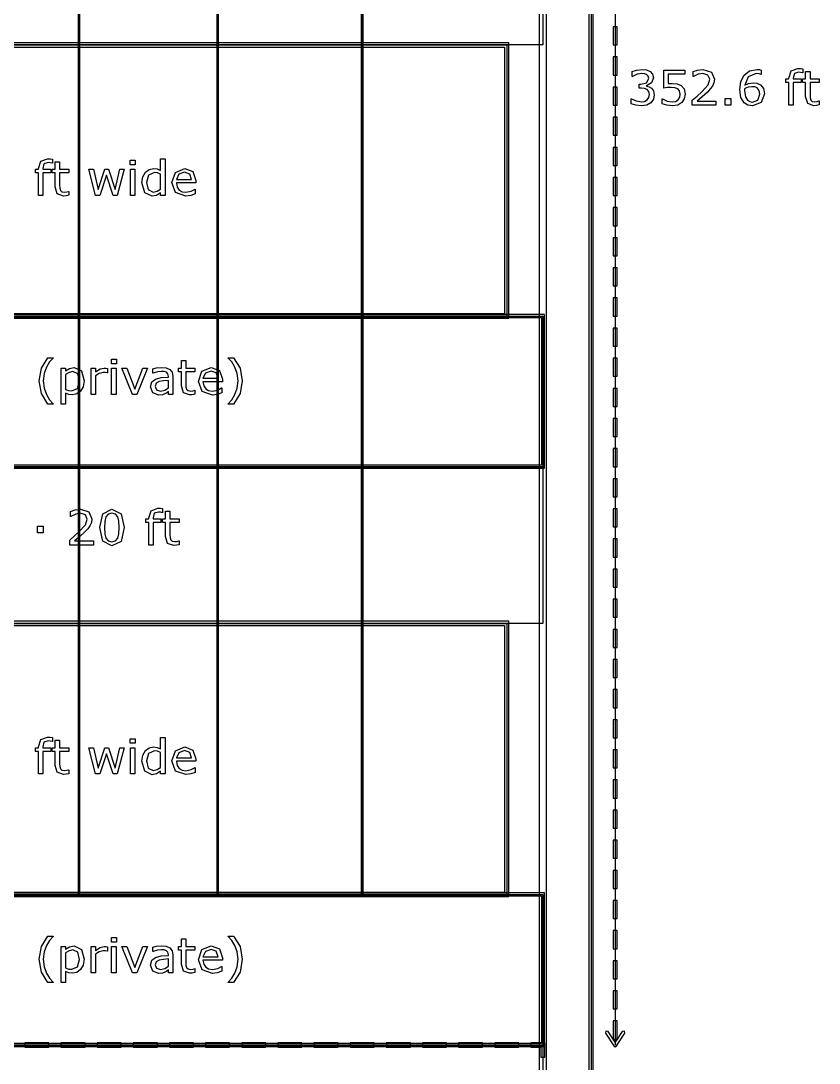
# Model space of a CAD drawing. Header units: inches. Extents: x -33163 to 19162, y -8858 to 30669.
# Drawn here: x 14553 to 15793, y 26496 to 28114 of the extents above; entities that cross this region are included whole.
import ezdxf

# ---------------------------------------------------------------- set-up
doc = ezdxf.new("R2010")
doc.units = ezdxf.units.IN
doc.layers.add('Layer 1', color=7, linetype='Continuous')

msp = doc.modelspace()

# ---------------------------------------------------------------- linework, layer by layer
at = {"layer": 'Layer 1', "color": 7}
for points in [[(13262.91845, 30121.78038), (13262.91845, 25891.78038), (15369.49595, 25891.78038), (15369.49595, 30121.78038), (13262.91845, 30121.78038)], [(13274.13626, 30110.56258), (15358.27807, 30110.56258), (15358.27807, 25902.99825), (13274.13626, 25902.99825), (13274.13626, 30110.56258)], [(15435.45093, 30116.17148), (15435.45093, 25897.38932), (15441.99164, 25897.38932), (15441.99164, 30116.17148), (15435.45093, 30116.17148)], [(14642.20033, 29872.96009), (14642.20033, 26757.98346), (14645.01393, 26757.98346), (14645.01393, 29872.96009), (14642.20033, 29872.96009)], [(14857.34886, 29872.96009), (14857.34886, 26757.98346), (14860.16247, 26757.98346), (14860.16247, 29872.96009), (14857.34886, 29872.96009)], [(15081.85168, 29872.96009), (15081.85168, 26757.98346), (15084.66529, 26757.98346), (15084.66529, 29872.96009), (15081.85168, 29872.96009)], [(13324.65306, 28076.93753), (15307.76131, 28076.93753), (15307.76131, 27655.99474), (13324.65306, 27655.99474), (13324.65306, 28076.93753)], [(13327.92342, 28073.66717), (15304.49095, 28073.66717), (15304.49095, 27659.2651), (13327.92342, 27659.2651), (13327.92342, 28073.66717)], [(13268.52736, 27655.99474), (15363.88701, 27655.99474), (15363.88701, 27422.13764), (13268.52736, 27422.13764), (13268.52736, 27655.99474)], [(13270.86594, 27653.65616), (15361.54843, 27653.65616), (15361.54843, 27424.47622), (13270.86594, 27424.47622), (13270.86594, 27653.65616)], [(13324.65306, 27178.92625), (15307.76131, 27178.92625), (15307.76131, 26757.98346), (13324.65306, 26757.98346), (13324.65306, 27178.92625)], [(13327.92342, 27175.65589), (15304.49095, 27175.65589), (15304.49095, 26761.25382), (13327.92342, 26761.25382), (13327.92342, 27175.65589)], [(13268.52736, 26757.98346), (15363.88701, 26757.98346), (15363.88701, 26524.12636), (13268.52736, 26524.12636), (13268.52736, 26757.98346)], [(13270.86594, 26755.64488), (15361.54843, 26755.64488), (15361.54843, 26526.46493), (13270.86594, 26526.46493), (13270.86594, 26755.64488)], [(13268.52736, 26524.12636), (15363.88701, 26524.12636), (15363.88701, 25897.38932), (13268.52736, 25897.38932), (13268.52736, 26524.12636)]]:
    msp.add_lwpolyline(points, close=True, dxfattribs=at)
for points in [[(15438.72128, 30116.17148), (15438.72128, 25897.38932)], [(15476.13842, 30116.17148), (15476.13842, 26524.12636)], [(14643.60713, 29872.96009), (14643.60713, 26757.98346)], [(14858.75567, 29872.96009), (14858.75567, 26757.98346)], [(15083.25849, 29872.96009), (15083.25849, 26757.98346)], [(13268.52736, 28320.14892), (15363.88701, 28320.14892), (15363.88701, 28076.93753), (13268.52736, 28076.93753), (13268.52736, 28320.14892)], [(15472.86806, 28105.00038), (15472.86806, 28076.93753), (15479.40878, 28076.93753), (15479.40878, 28105.00038), (15472.86806, 28105.00038)], [(13321.3827, 28080.20788), (13321.3827, 27652.72438), (15311.03166, 27652.72438), (15311.03166, 28080.20788), (13321.3827, 28080.20788)], [(15472.86806, 28058.22896), (15472.86806, 28030.16611), (15479.40878, 28030.16611), (15479.40878, 28058.22896), (15472.86806, 28058.22896)], [(15532.77571, 28009.59399), (15535.66236, 28005.64768), (15536.79506, 27999.50895), (15535.44309, 27992.67593), (15531.64291, 27987.26791), (15525.17534, 27983.46773), (15517.06343, 27982.26199), (15508.14758, 27983.35809), (15500.94916, 27985.69667), (15500.94916, 27993.3336), (15501.49734, 27993.3336), (15508.80535, 27989.9354), (15516.9172, 27988.58343), (15521.81363, 27989.35045), (15526.01573, 27991.61599), (15528.50053, 27995.16031), (15529.34053, 28000.05674), (15528.39051, 28004.88006), (15525.8327, 28007.91283), (15521.8498, 28009.44758), (15516.80728, 28009.8863), (15513.51861, 28009.8863), (15513.51861, 28015.95199), (15516.07643, 28015.95199), (15524.91913, 28018.25397), (15528.24432, 28025.05051), (15527.40429, 28028.48523), (15525.06571, 28030.93345), (15521.70399, 28032.24893), (15517.64805, 28032.61468), (15510.26696, 28031.37234), (15502.88579, 28027.86447), (15502.52001, 28027.86447), (15502.52001, 28035.50133), (15509.42611, 28037.83991), (15517.83038, 28038.93612), (15524.84608, 28038.20555), (15530.32714, 28035.86697), (15534.31, 28031.62828), (15535.66197, 28025.81842), (15532.44645, 28017.88918), (15524.91913, 28013.65056), (15524.91913, 28013.13887), (15528.93858, 28011.89654), (15532.77532, 28009.59445), (15532.77571, 28009.59399)], [(15584.69928, 28000.67821), (15583.31072, 27993.40668), (15579.51057, 27987.56023), (15573.22569, 27983.61396), (15564.82142, 27982.26199), (15556.23448, 27983.21201), (15549.25533, 27985.44095), (15549.25533, 27993.15092), (15549.76702, 27993.15092), (15556.78273, 27989.89881), (15564.67541, 27988.58343), (15569.68144, 27989.31397), (15574.02969, 27991.87182), (15576.44142, 27995.63541), (15577.28142, 28000.71452), (15576.29484, 28005.46483), (15573.62736, 28008.57071), (15568.98679, 28010.50734), (15562.9211, 28011.09197), (15556.7093, 28010.65325), (15551.59374, 28009.77677), (15551.59374, 28037.80314), (15584.33371, 28037.80314), (15584.33371, 28031.40855), (15558.64593, 28031.40855), (15558.64593, 28016.93867), (15561.86145, 28017.15758), (15564.71161, 28017.2324), (15572.45807, 28016.46537), (15578.56034, 28013.83448), (15583.09127, 28008.64573), (15584.69911, 28000.68001), (15584.69928, 28000.67821)], [(15632.71304, 27983.39469), (15595.88056, 27983.39469), (15595.88056, 27991.03161), (15603.55397, 27997.60881), (15610.75236, 28004.14952), (15620.3625, 28014.92882), (15622.9568, 28023.58891), (15620.14323, 28030.2027), (15612.36019, 28032.61432), (15605.16177, 28031.44503), (15597.59792, 28027.86412), (15597.23214, 28027.86412), (15597.23214, 28035.53753), (15604.13825, 28037.87611), (15612.54251, 28038.93576), (15625.66039, 28034.87982), (15630.4107, 28023.9543), (15629.60715, 28018.14437), (15627.30516, 28013.06537), (15623.94341, 28008.60737), (15619.30285, 28003.74754), (15611.22749, 27996.2934), (15603.44434, 27989.64309), (15632.71304, 27989.64309), (15632.71304, 27983.39469)], [(15708.31465, 28001.0436), (15702.83359, 27987.48718), (15689.45996, 27982.26199), (15682.15194, 27983.50432), (15676.34198, 27987.19487), (15671.48218, 27995.23374), (15669.8013, 28007.292), (15671.33606, 28020.11756), (15676.30549, 28030.05647), (15684.60012, 28036.48755), (15696.43911, 28038.82613), (15700.05661, 28038.6437), (15703.01638, 28037.9861), (15703.01638, 28031.00688), (15702.65063, 28031.00688), (15699.54475, 28032.03005), (15695.34261, 28032.5417), (15682.80937, 28027.60875), (15677.36487, 28014.34465), (15683.39399, 28017.15833), (15690.30006, 28018.14483), (15696.40227, 28017.48723), (15701.8468, 28014.92938), (15706.67009, 28009.3022), (15708.31437, 28001.04417), (15708.31465, 28001.0436)], [(15767.40016, 28033.60136), (15767.03441, 28033.60136), (15764.07461, 28034.25899), (15760.85905, 28034.62474), (15754.42801, 28032.65162), (15752.45482, 28025.59936), (15752.45482, 28024.2108), (15764.84195, 28024.2108), (15764.84195, 28018.43743), (15752.67445, 28018.43743), (15752.67445, 27983.39469), (15745.80483, 27983.39469), (15745.80483, 28018.43669), (15741.16426, 28018.43669), (15741.16426, 28024.21006), (15745.80483, 28024.21006), (15745.80483, 28025.56203), (15749.42234, 28036.70682), (15759.87283, 28040.6166), (15764.00192, 28040.39772), (15767.40016, 28039.88607), (15767.40016, 28033.60136)], [(15792.94175, 27983.76054), (15788.70302, 27982.92051), (15784.64712, 27982.59125), (15775.14661, 27985.953), (15771.8946, 27996.73229), (15771.8946, 28018.43715), (15767.25393, 28018.43715), (15767.25393, 28024.21052), (15771.8946, 28024.21052), (15771.8946, 28035.93994), (15778.76411, 28035.93994), (15778.76411, 28024.21052), (15792.94175, 28024.21052), (15792.94175, 28018.43715), (15778.76411, 28018.43715), (15778.76411, 27999.83821), (15778.91002, 27994.7957), (15779.93312, 27991.43405), (15782.12558, 27989.27815), (15786.43724, 27988.62055), (15789.94511, 27989.09576), (15792.576, 27989.93575), (15792.94175, 27989.93575), (15792.94175, 27983.76054)], [(15472.86806, 28011.45754), (15472.86806, 27983.39469), (15479.40878, 27983.39469), (15479.40878, 28011.45754), (15472.86806, 28011.45754)], [(15700.897, 28000.75175), (15699.8739, 28006.37893), (15696.5853, 28010.25215), (15692.8582, 28011.7869), (15688.58302, 28012.15265), (15682.80965, 28011.42208), (15677.32859, 28009.15668), (15677.21913, 28007.58544), (15677.18173, 28005.72186), (15678.35102, 27996.58684), (15681.63962, 27991.32506), (15685.25709, 27988.94992), (15689.5323, 27988.21935), (15697.86338, 27991.43487), (15700.89626, 28000.75259), (15700.897, 28000.75175)], [(15655.55069, 27983.39469), (15646.81752, 27983.39469), (15646.81752, 27993.80863), (15655.55069, 27993.80863), (15655.55069, 27983.39469)], [(15472.86806, 27964.68612), (15472.86806, 27936.62327), (15479.40878, 27936.62327), (15479.40878, 27964.68612), (15472.86806, 27964.68612)], [(15472.86806, 27917.9147), (15472.86806, 27889.85184), (15479.40878, 27889.85184), (15479.40878, 27917.9147), (15472.86806, 27917.9147)], [(14602.13405, 27893.28664), (14601.76831, 27893.28664), (14598.80861, 27893.94424), (14595.59309, 27894.31002), (14589.16202, 27892.3369), (14587.18883, 27885.2846), (14587.18883, 27883.89608), (14599.57595, 27883.89608), (14599.57595, 27878.12271), (14587.4081, 27878.12271), (14587.4081, 27843.08042), (14580.53848, 27843.08042), (14580.53848, 27878.12242), (14575.89791, 27878.12242), (14575.89791, 27883.8958), (14580.53848, 27883.8958), (14580.53848, 27885.24776), (14584.15598, 27896.39256), (14594.60648, 27900.30234), (14598.73546, 27900.08346), (14602.1338, 27899.5718), (14602.13405, 27893.28664)], [(14777.16141, 27843.08042), (14770.29193, 27843.08042), (14770.29193, 27847.3556), (14764.11661, 27843.37274), (14757.13746, 27841.94773), (14745.51764, 27847.57487), (14741.24247, 27863.17755), (14742.70407, 27872.4222), (14746.72353, 27879.32827), (14752.49679, 27883.567), (14759.36641, 27885.0286), (14765.06663, 27884.33451), (14770.29193, 27882.25169), (14770.29193, 27899.93716), (14777.16141, 27899.93716), (14777.16141, 27843.08042)], [(14627.67558, 27843.44582), (14623.43696, 27842.60579), (14619.38102, 27842.27653), (14609.88054, 27845.63827), (14606.62843, 27856.41757), (14606.62843, 27878.12242), (14601.98786, 27878.12242), (14601.98786, 27883.8958), (14606.62843, 27883.8958), (14606.62843, 27895.62522), (14613.49801, 27895.62522), (14613.49801, 27883.8958), (14627.67558, 27883.8958), (14627.67558, 27878.12242), (14613.49801, 27878.12242), (14613.49801, 27859.52349), (14613.64395, 27854.48097), (14614.66712, 27851.1193), (14616.85948, 27848.96343), (14621.17124, 27848.30583), (14624.67911, 27848.78103), (14627.31001, 27849.62103), (14627.67575, 27849.62103), (14627.67558, 27843.44582)], [(14713.61805, 27883.8958), (14702.98495, 27843.08042), (14696.62695, 27843.08042), (14686.13986, 27874.54151), (14675.72592, 27843.08042), (14669.40448, 27843.08042), (14658.66164, 27883.8958), (14665.82357, 27883.8958), (14673.31426, 27852.28859), (14683.50897, 27883.8958), (14689.1727, 27883.8958), (14699.6232, 27852.28859), (14706.71198, 27883.8958), (14713.61805, 27883.8958)], [(14730.90157, 27890.72882), (14723.15512, 27890.72882), (14723.15512, 27897.85416), (14730.90157, 27897.85416), (14730.90157, 27890.72882)], [(14730.46314, 27843.08042), (14723.59355, 27843.08042), (14723.59355, 27883.8958), (14730.46314, 27883.8958), (14730.46314, 27843.08042)], [(14824.8464, 27862.7756), (14794.77387, 27862.7756), (14795.90657, 27856.1983), (14799.01245, 27851.63081), (14803.50694, 27848.99992), (14809.28031, 27848.1234), (14817.64798, 27849.76772), (14823.67711, 27853.05639), (14824.04285, 27853.05639), (14824.04285, 27845.56566), (14816.95407, 27843.11748), (14809.35374, 27842.13086), (14793.4953, 27847.61192), (14787.79501, 27863.25106), (14793.23947, 27879.14605), (14807.63638, 27885.02906), (14820.35231, 27880.20571), (14824.84675, 27866.50317), (14824.8464, 27862.7756)], [(14770.29193, 27853.12897), (14770.29193, 27876.55126), (14765.32246, 27878.26862), (14760.53566, 27878.74382), (14751.54677, 27874.72437), (14748.33125, 27863.32385), (14750.81602, 27852.25221), (14758.78175, 27848.48862), (14764.70124, 27849.76743), (14770.29193, 27853.12918), (14770.29193, 27853.12897)], [(14818.15956, 27868.03739), (14815.41904, 27876.40506), (14807.27053, 27879.36486), (14798.46442, 27876.11275), (14794.77387, 27868.03739), (14818.15956, 27868.03739)], [(15472.86806, 27871.14328), (15472.86806, 27843.08042), (15479.40878, 27843.08042), (15479.40878, 27871.14328), (15472.86806, 27871.14328)], [(15472.86806, 27824.37186), (15472.86806, 27796.309), (15479.40878, 27796.309), (15479.40878, 27824.37186), (15472.86806, 27824.37186)], [(15472.86806, 27777.60043), (15472.86806, 27749.53758), (15479.40878, 27749.53758), (15479.40878, 27777.60043), (15472.86806, 27777.60043)], [(15472.86806, 27730.82901), (15472.86806, 27702.76616), (15479.40878, 27702.76616), (15479.40878, 27730.82901), (15472.86806, 27730.82901)], [(15472.86806, 27684.05759), (15472.86806, 27655.99474), (15479.40878, 27655.99474), (15479.40878, 27684.05759), (15472.86806, 27684.05759)], [(13266.18878, 27658.33332), (13266.18878, 27419.79906), (15366.22559, 27419.79906), (15366.22559, 27658.33332), (13266.18878, 27658.33332)], [(15472.86806, 27637.28617), (15472.86806, 27609.22332), (15479.40878, 27609.22332), (15479.40878, 27637.28617), (15472.86806, 27637.28617)], [(14603.46771, 27519.33454), (14595.10003, 27519.33454), (14585.05145, 27535.52174), (14581.47054, 27555.29007), (14585.05145, 27575.0583), (14595.10003, 27591.24561), (14603.46771, 27591.24561), (14603.46771, 27590.87986), (14597.80408, 27584.70461), (14592.8346, 27576.59266), (14589.25358, 27566.69034), (14587.90162, 27555.28979), (14589.2171, 27543.85268), (14592.8346, 27533.98681), (14597.84056, 27525.87486), (14603.46771, 27519.69965), (14603.46771, 27519.33454)], [(14651.51805, 27555.29007), (14650.09301, 27546.19155), (14646.07359, 27539.24888), (14640.37337, 27535.04675), (14633.46726, 27533.58515), (14627.69389, 27534.27923), (14622.46859, 27536.4351), (14622.46859, 27519.33436), (14615.59908, 27519.33436), (14615.59908, 27575.20421), (14622.46859, 27575.20421), (14622.46859, 27570.92903), (14628.60735, 27574.76577), (14635.91537, 27576.33701), (14647.38907, 27570.74635), (14651.51805, 27555.2899), (14651.51805, 27555.29007)], [(14701.54159, 27582.0378), (14693.79503, 27582.0378), (14693.79503, 27589.16314), (14701.54159, 27589.16314), (14701.54159, 27582.0378)], [(14789.23798, 27534.38905), (14782.40495, 27534.38905), (14782.40495, 27538.7373), (14779.92029, 27536.98335), (14776.92393, 27535.22943), (14772.97763, 27533.84098), (14767.75232, 27533.25635), (14758.39804, 27536.9103), (14754.56137, 27546.2281), (14756.53456, 27553.71883), (14762.23478, 27558.24977), (14771.18712, 27560.47871), (14782.40495, 27561.35519), (14782.40495, 27562.41485), (14781.56496, 27566.28818), (14779.22638, 27568.6998), (14775.71854, 27569.83254), (14771.44333, 27570.12439), (14765.41413, 27569.39382), (14758.54462, 27567.34755), (14758.17888, 27567.34755), (14758.17888, 27574.3267), (14763.98873, 27575.53255), (14771.47943, 27576.19015), (14778.97016, 27575.45961), (14784.52426, 27573.04788), (14788.03213, 27568.69963), (14789.23798, 27562.08587), (14789.23798, 27534.38905)], [(14823.65887, 27534.75444), (14819.42014, 27533.91441), (14815.36424, 27533.58515), (14805.86372, 27536.9469), (14802.61172, 27547.72619), (14802.61172, 27569.43105), (14797.97104, 27569.43105), (14797.97104, 27575.20442), (14802.61172, 27575.20442), (14802.61172, 27586.93384), (14809.48123, 27586.93384), (14809.48123, 27575.20442), (14823.65887, 27575.20442), (14823.65887, 27569.43105), (14809.48123, 27569.43105), (14809.48123, 27550.83211), (14809.62714, 27545.7896), (14810.65024, 27542.42792), (14812.84269, 27540.27205), (14817.15436, 27539.61445), (14820.66223, 27540.08966), (14823.29312, 27540.92965), (14823.65887, 27540.92965), (14823.65887, 27534.75444)], [(14866.11852, 27554.08423), (14836.04599, 27554.08423), (14837.17869, 27547.50692), (14840.28461, 27542.93943), (14844.77906, 27540.30854), (14850.55243, 27539.43202), (14858.9201, 27541.07634), (14864.94923, 27544.36501), (14865.31497, 27544.36501), (14865.31497, 27536.87428), (14858.22623, 27534.4261), (14850.62586, 27533.43949), (14834.76746, 27538.92054), (14829.06713, 27554.55968), (14834.51159, 27570.45467), (14848.9085, 27576.33768), (14861.62443, 27571.51433), (14866.11891, 27557.81179), (14866.11852, 27554.08423)], [(14897.14117, 27555.29007), (14893.56015, 27535.52174), (14883.5116, 27519.33454), (14875.1439, 27519.33454), (14875.1439, 27519.70029), (14880.77115, 27525.87553), (14885.77711, 27533.98745), (14889.35802, 27543.85332), (14890.71009, 27555.29046), (14889.35802, 27566.69098), (14885.77711, 27576.59333), (14880.77115, 27584.70528), (14875.1439, 27590.8805), (14875.1439, 27591.24624), (14883.5116, 27591.24624), (14893.56015, 27575.05893), (14897.14117, 27555.29071), (14897.14117, 27555.29007)], [(15472.86806, 27590.51475), (15472.86806, 27562.4519), (15479.40878, 27562.4519), (15479.40878, 27590.51475), (15472.86806, 27590.51475)], [(14644.42927, 27555.10768), (14641.90801, 27566.14284), (14634.16145, 27569.7969), (14628.20547, 27568.51797), (14622.46859, 27565.15622), (14622.46859, 27542.02636), (14627.47465, 27540.23585), (14632.26141, 27539.76065), (14641.21375, 27543.63387), (14644.42927, 27555.10747), (14644.42927, 27555.10768)], [(14687.69286, 27567.71407), (14687.32708, 27567.71407), (14684.33083, 27568.22573), (14680.93248, 27568.40816), (14674.79376, 27566.98311), (14669.09353, 27563.36561), (14669.09353, 27534.38905), (14662.22392, 27534.38905), (14662.22392, 27575.20442), (14669.09353, 27575.20442), (14669.09353, 27569.17529), (14676.29192, 27573.81586), (14682.68644, 27575.20442), (14685.28084, 27575.09496), (14687.69247, 27574.76662), (14687.69286, 27567.71407)], [(14701.10305, 27534.38905), (14694.23353, 27534.38905), (14694.23353, 27575.20442), (14701.10305, 27575.20442), (14701.10305, 27534.38905)], [(14749.99388, 27575.20442), (14733.47767, 27534.38905), (14726.5716, 27534.38905), (14710.16502, 27575.20442), (14717.61926, 27575.20442), (14730.26214, 27542.72027), (14742.79546, 27575.20442), (14749.99388, 27575.20442)], [(14859.43168, 27559.34601), (14856.69119, 27567.71369), (14848.54265, 27570.67349), (14839.73654, 27567.42137), (14836.04599, 27559.34601), (14859.43168, 27559.34601)], [(14782.40495, 27544.43759), (14782.40495, 27555.80155), (14774.9873, 27555.25341), (14768.26391, 27554.19376), (14763.47715, 27551.56286), (14761.65015, 27546.70302), (14763.76946, 27541.40468), (14770.2371, 27539.65073), (14776.85085, 27541.03929), (14782.40495, 27544.43752), (14782.40495, 27544.43759)], [(15472.86806, 27543.74333), (15472.86806, 27515.68048), (15479.40878, 27515.68048), (15479.40878, 27543.74333), (15472.86806, 27543.74333)], [(15472.86806, 27496.97191), (15472.86806, 27468.90906), (15479.40878, 27468.90906), (15479.40878, 27496.97191), (15472.86806, 27496.97191)], [(15472.86806, 27450.20049), (15472.86806, 27422.13764), (15479.40878, 27422.13764), (15479.40878, 27450.20049), (15472.86806, 27450.20049)], [(13268.52736, 27422.13764), (15363.88701, 27422.13764), (15363.88701, 27178.92625), (13268.52736, 27178.92625), (13268.52736, 27422.13764)], [(15472.86806, 27403.42907), (15472.86806, 27375.36622), (15479.40878, 27375.36622), (15479.40878, 27403.42907), (15472.86806, 27403.42907)], [(14665.95141, 27300.53194), (14629.11894, 27300.53194), (14629.11894, 27308.16887), (14636.79235, 27314.74606), (14643.99083, 27321.28678), (14653.60088, 27332.06607), (14656.19518, 27340.72616), (14653.38161, 27347.33995), (14645.59856, 27349.75158), (14638.40018, 27348.58229), (14630.83637, 27345.00137), (14630.47062, 27345.00137), (14630.47062, 27352.67478), (14637.37669, 27355.01336), (14645.78096, 27356.07302), (14658.89894, 27352.01708), (14663.64914, 27341.09156), (14662.84563, 27335.28163), (14660.54361, 27330.20263), (14657.18189, 27325.74463), (14652.54133, 27320.88479), (14644.46593, 27313.43065), (14636.68289, 27306.78034), (14665.95152, 27306.78034), (14665.95141, 27300.53194)], [(14713.45369, 27327.75441), (14708.8496, 27306.23227), (14694.63548, 27299.39924), (14680.31176, 27306.3418), (14675.81731, 27327.68126), (14680.3848, 27349.09387), (14694.63548, 27356.03643), (14708.92268, 27348.98424), (14713.45369, 27327.75441), (14713.45369, 27327.75441)], [(14703.84357, 27311.16515), (14705.56101, 27318.10781), (14706.03621, 27327.75441), (14705.56101, 27337.40101), (14703.80709, 27344.34356), (14700.29925, 27348.58229), (14694.63548, 27350.0073), (14688.93519, 27348.58229), (14685.39083, 27344.27052), (14683.6734, 27337.21833), (14683.23468, 27327.68126), (14683.63692, 27318.1443), (14685.35428, 27311.27479), (14688.75251, 27306.92643), (14694.63548, 27305.42834), (14700.3357, 27306.85338), (14703.84357, 27311.16515), (14703.84357, 27311.16515)], [(14773.41606, 27350.73815), (14773.05031, 27350.73815), (14770.09052, 27351.39575), (14766.87499, 27351.76153), (14760.44392, 27349.78842), (14758.4708, 27342.73612), (14758.4708, 27341.3476), (14770.85796, 27341.3476), (14770.85796, 27335.57422), (14758.69, 27335.57422), (14758.69, 27300.53194), (14751.82049, 27300.53194), (14751.82049, 27335.57394), (14747.17992, 27335.57394), (14747.17992, 27341.34731), (14751.82049, 27341.34731), (14751.82049, 27342.69928), (14755.43796, 27353.84407), (14765.88849, 27357.75386), (14770.01747, 27357.53498), (14773.41567, 27357.02332), (14773.41606, 27350.73815)], [(14798.95765, 27300.89733), (14794.71904, 27300.0573), (14790.66303, 27299.72804), (14781.16262, 27303.08979), (14777.91051, 27313.86909), (14777.91051, 27335.57394), (14773.26994, 27335.57394), (14773.26994, 27341.34731), (14777.91051, 27341.34731), (14777.91051, 27353.07673), (14784.78012, 27353.07673), (14784.78012, 27341.34731), (14798.95765, 27341.34731), (14798.95765, 27335.57394), (14784.78012, 27335.57394), (14784.78012, 27316.97501), (14784.92603, 27311.93249), (14785.9492, 27308.57081), (14788.14159, 27306.41495), (14792.45336, 27305.75735), (14795.96119, 27306.23255), (14798.59209, 27307.07255), (14798.95783, 27307.07255), (14798.95765, 27300.89733)], [(15472.86806, 27356.65765), (15472.86806, 27328.59479), (15479.40878, 27328.59479), (15479.40878, 27356.65765), (15472.86806, 27356.65765)], [(14587.68235, 27319.20392), (14578.94928, 27319.20392), (14578.94928, 27329.54481), (14587.68235, 27329.54481), (14587.68235, 27319.20392)], [(15472.86806, 27309.88623), (15472.86806, 27281.82337), (15479.40878, 27281.82337), (15479.40878, 27309.88623), (15472.86806, 27309.88623)], [(15472.86806, 27263.1148), (15472.86806, 27235.05195), (15479.40878, 27235.05195), (15479.40878, 27263.1148), (15472.86806, 27263.1148)], [(15472.86806, 27216.34338), (15472.86806, 27188.28053), (15479.40878, 27188.28053), (15479.40878, 27216.34338), (15472.86806, 27216.34338)], [(13321.3827, 27182.1966), (13321.3827, 26754.7131), (15311.03166, 26754.7131), (15311.03166, 27182.1966), (13321.3827, 27182.1966)], [(15472.86806, 27169.57196), (15472.86806, 27141.50911), (15479.40878, 27141.50911), (15479.40878, 27169.57196), (15472.86806, 27169.57196)], [(15472.86806, 27122.80054), (15472.86806, 27094.73769), (15479.40878, 27094.73769), (15479.40878, 27122.80054), (15472.86806, 27122.80054)], [(15472.86806, 27076.02912), (15472.86806, 27047.96627), (15479.40878, 27047.96627), (15479.40878, 27076.02912), (15472.86806, 27076.02912)], [(15472.86806, 27029.2577), (15472.86806, 27001.19485), (15479.40878, 27001.19485), (15479.40878, 27029.2577), (15472.86806, 27029.2577)], [(14602.13405, 26995.27536), (14601.76831, 26995.27536), (14598.80861, 26995.93295), (14595.59309, 26996.29874), (14589.16202, 26994.32562), (14587.18883, 26987.27332), (14587.18883, 26985.8848), (14599.57595, 26985.8848), (14599.57595, 26980.11143), (14587.4081, 26980.11143), (14587.4081, 26945.06914), (14580.53848, 26945.06914), (14580.53848, 26980.11114), (14575.89791, 26980.11114), (14575.89791, 26985.88451), (14580.53848, 26985.88451), (14580.53848, 26987.23648), (14584.15598, 26998.38128), (14594.60648, 27002.29106), (14598.73546, 27002.07218), (14602.1338, 27001.56052), (14602.13405, 26995.27536)], [(14627.67558, 26945.43454), (14623.43696, 26944.5945), (14619.38102, 26944.26525), (14609.88054, 26947.62699), (14606.62843, 26958.40629), (14606.62843, 26980.11114), (14601.98786, 26980.11114), (14601.98786, 26985.88451), (14606.62843, 26985.88451), (14606.62843, 26997.61394), (14613.49801, 26997.61394), (14613.49801, 26985.88451), (14627.67558, 26985.88451), (14627.67558, 26980.11114), (14613.49801, 26980.11114), (14613.49801, 26961.51221), (14613.64395, 26956.46969), (14614.66712, 26953.10802), (14616.85948, 26950.95215), (14621.17124, 26950.29455), (14624.67911, 26950.76975), (14627.31001, 26951.60975), (14627.67575, 26951.60975), (14627.67558, 26945.43454)], [(14730.90157, 26992.71754), (14723.15512, 26992.71754), (14723.15512, 26999.84288), (14730.90157, 26999.84288), (14730.90157, 26992.71754)], [(14777.16141, 26945.06914), (14770.29193, 26945.06914), (14770.29193, 26949.34432), (14764.11661, 26945.36146), (14757.13746, 26943.93645), (14745.51764, 26949.56359), (14741.24247, 26965.16627), (14742.70407, 26974.41092), (14746.72353, 26981.31699), (14752.49679, 26985.55571), (14759.36641, 26987.01732), (14765.06663, 26986.32323), (14770.29193, 26984.24041), (14770.29193, 27001.92588), (14777.16141, 27001.92588), (14777.16141, 26945.06914)], [(14713.61805, 26985.88451), (14702.98495, 26945.06914), (14696.62695, 26945.06914), (14686.13986, 26976.53023), (14675.72592, 26945.06914), (14669.40448, 26945.06914), (14658.66164, 26985.88451), (14665.82357, 26985.88451), (14673.31426, 26954.27731), (14683.50897, 26985.88451), (14689.1727, 26985.88451), (14699.6232, 26954.27731), (14706.71198, 26985.88451), (14713.61805, 26985.88451)], [(14730.46314, 26945.06914), (14723.59355, 26945.06914), (14723.59355, 26985.88451), (14730.46314, 26985.88451), (14730.46314, 26945.06914)], [(14770.29193, 26955.11769), (14770.29193, 26978.53997), (14765.32246, 26980.25734), (14760.53566, 26980.73254), (14751.54677, 26976.71309), (14748.33125, 26965.31257), (14750.81602, 26954.24093), (14758.78175, 26950.47733), (14764.70124, 26951.75615), (14770.29193, 26955.1179), (14770.29193, 26955.11769)], [(14824.8464, 26964.76432), (14794.77387, 26964.76432), (14795.90657, 26958.18702), (14799.01245, 26953.61953), (14803.50694, 26950.98864), (14809.28031, 26950.11212), (14817.64798, 26951.75644), (14823.67711, 26955.04511), (14824.04285, 26955.04511), (14824.04285, 26947.55437), (14816.95407, 26945.10619), (14809.35374, 26944.11958), (14793.4953, 26949.60064), (14787.79501, 26965.23977), (14793.23947, 26981.13477), (14807.63638, 26987.01778), (14820.35231, 26982.19443), (14824.84675, 26968.49189), (14824.8464, 26964.76432)], [(14818.15956, 26970.02611), (14815.41904, 26978.39378), (14807.27053, 26981.35358), (14798.46442, 26978.10147), (14794.77387, 26970.02611), (14818.15956, 26970.02611)], [(15472.86806, 26982.48628), (15472.86806, 26954.42343), (15479.40878, 26954.42343), (15479.40878, 26982.48628), (15472.86806, 26982.48628)], [(15472.86806, 26935.71486), (15472.86806, 26907.65201), (15479.40878, 26907.65201), (15479.40878, 26935.71486), (15472.86806, 26935.71486)], [(15472.86806, 26888.94344), (15472.86806, 26860.88059), (15479.40878, 26860.88059), (15479.40878, 26888.94344), (15472.86806, 26888.94344)], [(15472.86806, 26842.17202), (15472.86806, 26814.10916), (15479.40878, 26814.10916), (15479.40878, 26842.17202), (15472.86806, 26842.17202)], [(15472.86806, 26795.4006), (15472.86806, 26767.33774), (15479.40878, 26767.33774), (15479.40878, 26795.4006), (15472.86806, 26795.4006)], [(13266.18878, 26760.32204), (13266.18878, 26521.78778), (15366.22559, 26521.78778), (15366.22559, 26760.32204), (13266.18878, 26760.32204)], [(15472.86806, 26748.62918), (15472.86806, 26720.56632), (15479.40878, 26720.56632), (15479.40878, 26748.62918), (15472.86806, 26748.62918)], [(15472.86806, 26701.85775), (15472.86806, 26673.7949), (15479.40878, 26673.7949), (15479.40878, 26701.85775), (15472.86806, 26701.85775)], [(14603.46771, 26621.32326), (14595.10003, 26621.32326), (14585.05145, 26637.51046), (14581.47054, 26657.27879), (14585.05145, 26677.04701), (14595.10003, 26693.23433), (14603.46771, 26693.23433), (14603.46771, 26692.86858), (14597.80408, 26686.69333), (14592.8346, 26678.58138), (14589.25358, 26668.67906), (14587.90162, 26657.27851), (14589.2171, 26645.8414), (14592.8346, 26635.97553), (14597.84056, 26627.86358), (14603.46771, 26621.68837), (14603.46771, 26621.32326)], [(14701.54159, 26684.02652), (14693.79503, 26684.02652), (14693.79503, 26691.15186), (14701.54159, 26691.15186), (14701.54159, 26684.02652)], [(14823.65887, 26636.74316), (14819.42014, 26635.90313), (14815.36424, 26635.57387), (14805.86372, 26638.93562), (14802.61172, 26649.71491), (14802.61172, 26671.41977), (14797.97104, 26671.41977), (14797.97104, 26677.19314), (14802.61172, 26677.19314), (14802.61172, 26688.92256), (14809.48123, 26688.92256), (14809.48123, 26677.19314), (14823.65887, 26677.19314), (14823.65887, 26671.41977), (14809.48123, 26671.41977), (14809.48123, 26652.82083), (14809.62714, 26647.77832), (14810.65024, 26644.41664), (14812.84269, 26642.26077), (14817.15436, 26641.60317), (14820.66223, 26642.07838), (14823.29312, 26642.91837), (14823.65887, 26642.91837), (14823.65887, 26636.74316)], [(14897.14117, 26657.27879), (14893.56015, 26637.51046), (14883.5116, 26621.32326), (14875.1439, 26621.32326), (14875.1439, 26621.689), (14880.77115, 26627.86425), (14885.77711, 26635.97617), (14889.35802, 26645.84204), (14890.71009, 26657.27918), (14889.35802, 26668.6797), (14885.77711, 26678.58205), (14880.77115, 26686.694), (14875.1439, 26692.86922), (14875.1439, 26693.23496), (14883.5116, 26693.23496), (14893.56015, 26677.04765), (14897.14117, 26657.27943), (14897.14117, 26657.27879)], [(14651.51805, 26657.27879), (14650.09301, 26648.18026), (14646.07359, 26641.2376), (14640.37337, 26637.03547), (14633.46726, 26635.57387), (14627.69389, 26636.26795), (14622.46859, 26638.42382), (14622.46859, 26621.32308), (14615.59908, 26621.32308), (14615.59908, 26677.19292), (14622.46859, 26677.19292), (14622.46859, 26672.91775), (14628.60735, 26676.75449), (14635.91537, 26678.32573), (14647.38907, 26672.73507), (14651.51805, 26657.27862), (14651.51805, 26657.27879)], [(14644.42927, 26657.0964), (14641.90801, 26668.13155), (14634.16145, 26671.78562), (14628.20547, 26670.50669), (14622.46859, 26667.14494), (14622.46859, 26644.01508), (14627.47465, 26642.22457), (14632.26141, 26641.74936), (14641.21375, 26645.62259), (14644.42927, 26657.09618), (14644.42927, 26657.0964)], [(14687.69286, 26669.70279), (14687.32708, 26669.70279), (14684.33083, 26670.21445), (14680.93248, 26670.39688), (14674.79376, 26668.97183), (14669.09353, 26665.35433), (14669.09353, 26636.37777), (14662.22392, 26636.37777), (14662.22392, 26677.19314), (14669.09353, 26677.19314), (14669.09353, 26671.16401), (14676.29192, 26675.80458), (14682.68644, 26677.19314), (14685.28084, 26677.08368), (14687.69247, 26676.75534), (14687.69286, 26669.70279)], [(14701.10305, 26636.37777), (14694.23353, 26636.37777), (14694.23353, 26677.19314), (14701.10305, 26677.19314), (14701.10305, 26636.37777)], [(14749.99388, 26677.19314), (14733.47767, 26636.37777), (14726.5716, 26636.37777), (14710.16502, 26677.19314), (14717.61926, 26677.19314), (14730.26214, 26644.70899), (14742.79546, 26677.19314), (14749.99388, 26677.19314)], [(14789.23798, 26636.37777), (14782.40495, 26636.37777), (14782.40495, 26640.72602), (14779.92029, 26638.97207), (14776.92393, 26637.21815), (14772.97763, 26635.82969), (14767.75232, 26635.24507), (14758.39804, 26638.89902), (14754.56137, 26648.21682), (14756.53456, 26655.70755), (14762.23478, 26660.23849), (14771.18712, 26662.46743), (14782.40495, 26663.34391), (14782.40495, 26664.40357), (14781.56496, 26668.2769), (14779.22638, 26670.68852), (14775.71854, 26671.82125), (14771.44333, 26672.11311), (14765.41413, 26671.38254), (14758.54462, 26669.33627), (14758.17888, 26669.33627), (14758.17888, 26676.31542), (14763.98873, 26677.52126), (14771.47943, 26678.17886), (14778.97016, 26677.44833), (14784.52426, 26675.0366), (14788.03213, 26670.68834), (14789.23798, 26664.07459), (14789.23798, 26636.37777)], [(14866.11852, 26656.07295), (14836.04599, 26656.07295), (14837.17869, 26649.49564), (14840.28461, 26644.92815), (14844.77906, 26642.29726), (14850.55243, 26641.42074), (14858.9201, 26643.06506), (14864.94923, 26646.35373), (14865.31497, 26646.35373), (14865.31497, 26638.863), (14858.22623, 26636.41482), (14850.62586, 26635.42821), (14834.76746, 26640.90926), (14829.06713, 26656.5484), (14834.51159, 26672.44339), (14848.9085, 26678.3264), (14861.62443, 26673.50305), (14866.11891, 26659.80051), (14866.11852, 26656.07295)], [(14859.43168, 26661.33473), (14856.69119, 26669.7024), (14848.54265, 26672.6622), (14839.73654, 26669.41009), (14836.04599, 26661.33473), (14859.43168, 26661.33473)], [(14782.40495, 26646.42631), (14782.40495, 26657.79027), (14774.9873, 26657.24213), (14768.26391, 26656.18247), (14763.47715, 26653.55158), (14761.65015, 26648.69174), (14763.76946, 26643.3934), (14770.2371, 26641.63945), (14776.85085, 26643.02801), (14782.40495, 26646.42624), (14782.40495, 26646.42631)], [(15472.86806, 26655.08633), (15472.86806, 26627.02348), (15479.40878, 26627.02348), (15479.40878, 26655.08633), (15472.86806, 26655.08633)], [(15472.86806, 26608.31491), (15472.86806, 26580.25206), (15479.40878, 26580.25206), (15479.40878, 26608.31491), (15472.86806, 26608.31491)], [(15472.86806, 26561.54349), (15472.86806, 26533.48064), (15479.40878, 26533.48064), (15479.40878, 26561.54349), (15472.86806, 26561.54349)], [(15461.68678, 26545.81297), (15460.9927, 26542.41473), (15474.09237, 26522.75614), (15476.1386, 26521.65816), (15478.18486, 26522.75614), (15491.2845, 26542.41473), (15490.59041, 26545.81297), (15487.19218, 26545.13663), (15476.13842, 26528.566), (15465.08502, 26545.13691), (15461.68678, 26545.81325), (15461.68678, 26545.81297)], [(14559.41857, 26527.39671), (14559.41857, 26520.856), (14596.83571, 26520.856), (14596.83571, 26527.39671), (14559.41857, 26527.39671)], [(14615.54428, 26527.39671), (14615.54428, 26520.856), (14652.96141, 26520.856), (14652.96141, 26527.39671), (14615.54428, 26527.39671)], [(14671.66998, 26527.39671), (14671.66998, 26520.856), (14709.08712, 26520.856), (14709.08712, 26527.39671), (14671.66998, 26527.39671)], [(14727.79569, 26527.39671), (14727.79569, 26520.856), (14765.21282, 26520.856), (14765.21282, 26527.39671), (14727.79569, 26527.39671)], [(14783.92139, 26527.39671), (14783.92139, 26520.856), (14821.33853, 26520.856), (14821.33853, 26527.39671), (14783.92139, 26527.39671)], [(14840.0471, 26527.39671), (14840.0471, 26520.856), (14877.46423, 26520.856), (14877.46423, 26527.39671), (14840.0471, 26527.39671)], [(14896.1728, 26527.39671), (14896.1728, 26520.856), (14933.58994, 26520.856), (14933.58994, 26527.39671), (14896.1728, 26527.39671)], [(14952.29851, 26527.39671), (14952.29851, 26520.856), (14989.71564, 26520.856), (14989.71564, 26527.39671), (14952.29851, 26527.39671)], [(15008.42421, 26527.39671), (15008.42421, 26520.856), (15045.84135, 26520.856), (15045.84135, 26527.39671), (15008.42421, 26527.39671)], [(15064.54992, 26527.39671), (15064.54992, 26520.856), (15101.96705, 26520.856), (15101.96705, 26527.39671), (15064.54992, 26527.39671)], [(15120.67562, 26527.39671), (15120.67562, 26520.856), (15158.09276, 26520.856), (15158.09276, 26527.39671), (15120.67562, 26527.39671)], [(15176.80133, 26527.39671), (15176.80133, 26520.856), (15214.21846, 26520.856), (15214.21846, 26527.39671), (15176.80133, 26527.39671)], [(15232.92703, 26527.39671), (15232.92703, 26520.856), (15270.34417, 26520.856), (15270.34417, 26527.39671), (15232.92703, 26527.39671)], [(15289.05274, 26527.39671), (15289.05274, 26520.856), (15326.46987, 26520.856), (15326.46987, 26527.39671), (15289.05274, 26527.39671)], [(15345.17844, 26527.39671), (15345.17844, 26520.856), (15360.61665, 26520.856), (15360.61665, 26505.41779), (15367.15737, 26505.41779), (15367.15737, 26527.39671), (15345.17844, 26527.39671)]]:
    msp.add_lwpolyline(points, dxfattribs=at)

doc.saveas('drawing.dxf')
